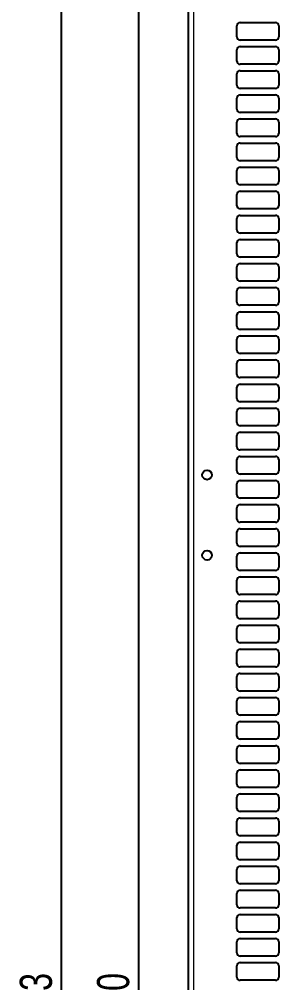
# Model space of a CAD drawing. Header units: millimetres. Extents: x -814 to 1058, y -456 to 1988.
# Drawn here: x -814 to -653, y 790 to 1390 of the extents above; entities that cross this region are included whole.
import ezdxf

# ---------------------------------------------------------------- set-up
doc = ezdxf.new("R2010")
doc.units = ezdxf.units.MM
doc.layers.add('FORMAT', color=7, linetype='Continuous')
doc.styles.add('SLDTEXTSTYLE0', font='TXT', dxfattribs={"width": 0.75})
doc.dimstyles.new('SLDDIMSTYLE0', dxfattribs={"dimtxt": 20, "dimasz": 10, "dimexe": 0, "dimexo": 0.0625, "dimgap": 5, "dimtad": 2, "dimdec": 1, "dimrnd": 1e-09, "dimzin": 12, "dimdsep": 46, "dimtxsty": 'SLDTEXTSTYLE0', "dimsah": 1, "dimcen": 0.09, "dimadec": 0, "dimazin": 3, "dimtfac": 1, "dimtofl": 0, "dimtmove": 0, "dimatfit": 3, "dimfxl": 0, "dimfrac": 2, "dimtolj": 1, "dimtzin": 12, "dimarcsym": 0})

# ---------------------------------------------------------------- blocks, each defined once
blk = doc.blocks.new('_D')
at = {"layer": 'FORMAT'}
for p, q in [((-680.43, 1822.56), (-789.07, 1822.56)), ((-788.07, 1822.56), (-788.07, -260.46)), ((-680.43, -260.46), (-789.07, -260.46))]:
    blk.add_line(p, q, dxfattribs=at)
for points in [[(-788.07, 1822.56), (-789.61, 1812.56), (-786.53, 1812.56)], [(-788.07, -260.46), (-786.53, -250.46), (-789.61, -250.46)]]:
    blk.add_solid(points, dxfattribs=at)
at = {"layer": 'FORMAT', "insert": (-813.85, 751.49), "char_height": 20, "attachment_point": 1, "rotation": 90, "style": 'SLDTEXTSTYLE0'}
blk.add_mtext('2083', dxfattribs=at)
blk = doc.blocks.new('_D_5')
at = {"layer": 'FORMAT'}
for p, q in [((-693.93, 1806.05), (-741.07, 1806.05)), ((-740.07, 1806.05), (-740.07, -243.95)), ((-693.93, -243.95), (-741.07, -243.95))]:
    blk.add_line(p, q, dxfattribs=at)
for points in [[(-740.07, 1806.05), (-741.61, 1796.05), (-738.53, 1796.05)], [(-740.07, -243.95), (-738.53, -233.95), (-741.61, -233.95)]]:
    blk.add_solid(points, dxfattribs=at)
at = {"layer": 'FORMAT', "insert": (-765.85, 751.49), "char_height": 20, "attachment_point": 1, "rotation": 90, "style": 'SLDTEXTSTYLE0'}
blk.add_mtext('2050', dxfattribs=at)

msp = doc.modelspace()

# ---------------------------------------------------------------- linework, layer by layer
at = {"color": 7, "linetype": 'Continuous', "lineweight": 25}
for p, q in [((-708.92, -260.45), (-708.92, 1822.55)), ((-678.92, 1378.55), (-678.92, 1385.55)), ((-676.92, 1387.55), (-654.92, 1387.55)), ((-652.92, 1385.55), (-652.92, 1378.55)), ((-654.92, 1376.55), (-676.92, 1376.55)), ((-678.92, 1363.55), (-678.92, 1370.55)), ((-676.92, 1372.55), (-654.92, 1372.55)), ((-652.92, 1370.55), (-652.92, 1363.55)), ((-654.92, 1361.55), (-676.92, 1361.55)), ((-678.92, 1348.55), (-678.92, 1355.55)), ((-676.92, 1357.55), (-654.92, 1357.55)), ((-652.92, 1355.55), (-652.92, 1348.55)), ((-654.92, 1346.55), (-676.92, 1346.55)), ((-678.92, 1333.55), (-678.92, 1340.55)), ((-676.92, 1342.55), (-654.92, 1342.55)), ((-652.92, 1340.55), (-652.92, 1333.55)), ((-654.92, 1331.55), (-676.92, 1331.55)), ((-678.92, 1318.55), (-678.92, 1325.55)), ((-676.92, 1327.55), (-654.92, 1327.55)), ((-652.92, 1325.55), (-652.92, 1318.55)), ((-654.92, 1316.55), (-676.92, 1316.55)), ((-678.92, 1303.55), (-678.92, 1310.55)), ((-676.92, 1312.55), (-654.92, 1312.55)), ((-652.92, 1310.55), (-652.92, 1303.55)), ((-654.92, 1301.55), (-676.92, 1301.55)), ((-678.92, 1288.55), (-678.92, 1295.55)), ((-676.92, 1297.55), (-654.92, 1297.55)), ((-652.92, 1295.55), (-652.92, 1288.55)), ((-654.92, 1286.55), (-676.92, 1286.55)), ((-678.92, 1273.55), (-678.92, 1280.55)), ((-676.92, 1282.55), (-654.92, 1282.55)), ((-652.92, 1280.55), (-652.92, 1273.55)), ((-654.92, 1271.55), (-676.92, 1271.55)), ((-678.92, 1258.55), (-678.92, 1265.55)), ((-676.92, 1267.55), (-654.92, 1267.55)), ((-652.92, 1265.55), (-652.92, 1258.55)), ((-654.92, 1256.55), (-676.92, 1256.55)), ((-678.92, 1243.55), (-678.92, 1250.55)), ((-676.92, 1252.55), (-654.92, 1252.55)), ((-652.92, 1250.55), (-652.92, 1243.55)), ((-654.92, 1241.55), (-676.92, 1241.55)), ((-678.92, 1228.55), (-678.92, 1235.55)), ((-676.92, 1237.55), (-654.92, 1237.55)), ((-652.92, 1235.55), (-652.92, 1228.55)), ((-654.92, 1226.55), (-676.92, 1226.55)), ((-678.92, 1213.55), (-678.92, 1220.55)), ((-676.92, 1222.55), (-654.92, 1222.55)), ((-652.92, 1220.55), (-652.92, 1213.55)), ((-654.92, 1211.55), (-676.92, 1211.55)), ((-678.92, 1198.55), (-678.92, 1205.55)), ((-676.92, 1207.55), (-654.92, 1207.55)), ((-652.92, 1205.55), (-652.92, 1198.55)), ((-654.92, 1196.55), (-676.92, 1196.55)), ((-678.92, 1183.55), (-678.92, 1190.55)), ((-676.92, 1192.55), (-654.92, 1192.55)), ((-652.92, 1190.55), (-652.92, 1183.55)), ((-654.92, 1181.55), (-676.92, 1181.55)), ((-678.92, 1168.55), (-678.92, 1175.55)), ((-676.92, 1177.55), (-654.92, 1177.55)), ((-652.92, 1175.55), (-652.92, 1168.55)), ((-654.92, 1166.55), (-676.92, 1166.55)), ((-678.92, 1153.55), (-678.92, 1160.55)), ((-676.92, 1162.55), (-654.92, 1162.55)), ((-652.92, 1160.55), (-652.92, 1153.55)), ((-654.92, 1151.55), (-676.92, 1151.55)), ((-678.92, 1138.55), (-678.92, 1145.55)), ((-676.92, 1147.55), (-654.92, 1147.55)), ((-652.92, 1145.55), (-652.92, 1138.55)), ((-654.92, 1136.55), (-676.92, 1136.55)), ((-678.92, 1123.55), (-678.92, 1130.55)), ((-676.92, 1132.55), (-654.92, 1132.55)), ((-652.92, 1130.55), (-652.92, 1123.55)), ((-654.92, 1121.55), (-676.92, 1121.55)), ((-678.92, 1108.55), (-678.92, 1115.55)), ((-676.92, 1117.55), (-654.92, 1117.55)), ((-652.92, 1115.55), (-652.92, 1108.55)), ((-654.92, 1106.55), (-676.92, 1106.55)), ((-678.92, 1093.55), (-678.92, 1100.55)), ((-676.92, 1102.55), (-654.92, 1102.55)), ((-652.92, 1100.55), (-652.92, 1093.55)), ((-654.92, 1091.55), (-676.92, 1091.55)), ((-678.92, 1078.55), (-678.92, 1085.55)), ((-676.92, 1087.55), (-654.92, 1087.55)), ((-652.92, 1085.55), (-652.92, 1078.55)), ((-654.92, 1076.55), (-676.92, 1076.55)), ((-678.92, 1063.55), (-678.92, 1070.55)), ((-676.92, 1072.55), (-654.92, 1072.55)), ((-652.92, 1070.55), (-652.92, 1063.55)), ((-654.92, 1061.55), (-676.92, 1061.55)), ((-678.92, 1048.55), (-678.92, 1055.55)), ((-676.92, 1057.55), (-654.92, 1057.55)), ((-652.92, 1055.55), (-652.92, 1048.55)), ((-654.92, 1046.55), (-676.92, 1046.55)), ((-678.92, 1033.55), (-678.92, 1040.55)), ((-676.92, 1042.55), (-654.92, 1042.55)), ((-652.92, 1040.55), (-652.92, 1033.55)), ((-654.92, 1031.55), (-676.92, 1031.55)), ((-678.92, 1018.55), (-678.92, 1025.55)), ((-676.92, 1027.55), (-654.92, 1027.55)), ((-652.92, 1025.55), (-652.92, 1018.55)), ((-654.92, 1016.55), (-676.92, 1016.55)), ((-678.92, 1003.55), (-678.92, 1010.55)), ((-676.92, 1012.55), (-654.92, 1012.55)), ((-652.92, 1010.55), (-652.92, 1003.55)), ((-654.92, 1001.55), (-676.92, 1001.55)), ((-678.92, 988.55), (-678.92, 995.55)), ((-676.92, 997.55), (-654.92, 997.55)), ((-652.92, 995.55), (-652.92, 988.55)), ((-654.92, 986.55), (-676.92, 986.55)), ((-678.92, 973.55), (-678.92, 980.55)), ((-676.92, 982.55), (-654.92, 982.55)), ((-652.92, 980.55), (-652.92, 973.55)), ((-654.92, 971.55), (-676.92, 971.55)), ((-678.92, 958.55), (-678.92, 965.55)), ((-676.92, 967.55), (-654.92, 967.55)), ((-652.92, 965.55), (-652.92, 958.55)), ((-654.92, 956.55), (-676.92, 956.55)), ((-678.92, 943.55), (-678.92, 950.55)), ((-676.92, 952.55), (-654.92, 952.55)), ((-652.92, 950.55), (-652.92, 943.55)), ((-654.92, 941.55), (-676.92, 941.55)), ((-678.92, 928.55), (-678.92, 935.55)), ((-676.92, 937.55), (-654.92, 937.55)), ((-652.92, 935.55), (-652.92, 928.55)), ((-654.92, 926.55), (-676.92, 926.55)), ((-678.92, 913.55), (-678.92, 920.55)), ((-676.92, 922.55), (-654.92, 922.55)), ((-652.92, 920.55), (-652.92, 913.55)), ((-654.92, 911.55), (-676.92, 911.55)), ((-678.92, 898.55), (-678.92, 905.55)), ((-676.92, 907.55), (-654.92, 907.55)), ((-652.92, 905.55), (-652.92, 898.55)), ((-654.92, 896.55), (-676.92, 896.55)), ((-678.92, 883.55), (-678.92, 890.55)), ((-676.92, 892.55), (-654.92, 892.55)), ((-652.92, 890.55), (-652.92, 883.55)), ((-654.92, 881.55), (-676.92, 881.55)), ((-678.92, 868.55), (-678.92, 875.55)), ((-676.92, 877.55), (-654.92, 877.55)), ((-652.92, 875.55), (-652.92, 868.55)), ((-654.92, 866.55), (-676.92, 866.55)), ((-678.92, 853.55), (-678.92, 860.55)), ((-676.92, 862.55), (-654.92, 862.55)), ((-652.92, 860.55), (-652.92, 853.55)), ((-654.92, 851.55), (-676.92, 851.55)), ((-678.92, 838.55), (-678.92, 845.55)), ((-676.92, 847.55), (-654.92, 847.55)), ((-652.92, 845.55), (-652.92, 838.55)), ((-654.92, 836.55), (-676.92, 836.55)), ((-678.92, 823.55), (-678.92, 830.55)), ((-676.92, 832.55), (-654.92, 832.55)), ((-652.92, 830.55), (-652.92, 823.55)), ((-654.92, 821.55), (-676.92, 821.55)), ((-678.92, 808.55), (-678.92, 815.55)), ((-676.92, 817.55), (-654.92, 817.55)), ((-652.92, 815.55), (-652.92, 808.55)), ((-654.92, 806.55), (-676.92, 806.55)), ((-678.92, 793.55), (-678.92, 800.55)), ((-676.92, 802.55), (-654.92, 802.55)), ((-652.92, 800.55), (-652.92, 793.55)), ((-654.92, 791.55), (-676.92, 791.55))]:
    msp.add_line(p, q, dxfattribs=at)
at = {"color": 8, "linetype": 'Continuous', "lineweight": 18}
msp.add_line((-705.82, 1822.55), (-705.82, -260.45), dxfattribs=at)
at = {"color": 7, "linetype": 'Continuous', "lineweight": 25}
for centre in [(-697.42, 1106.05), (-697.42, 1056.05)]:
    msp.add_circle(centre, 3, dxfattribs=at)
for centre, start, end in [((-676.92, 1385.55), 90, 180), ((-654.92, 1385.55), 0, 90), ((-676.92, 1378.55), 180, 270), ((-654.92, 1378.55), 270, 360), ((-676.92, 1370.55), 90, 180), ((-654.92, 1370.55), 0, 90), ((-676.92, 1363.55), 180, 270), ((-654.92, 1363.55), 270, 360), ((-676.92, 1355.55), 90, 180), ((-654.92, 1355.55), 0, 90), ((-676.92, 1348.55), 180, 270), ((-654.92, 1348.55), 270, 360), ((-676.92, 1340.55), 90, 180), ((-654.92, 1340.55), 0, 90), ((-676.92, 1333.55), 180, 270), ((-654.92, 1333.55), 270, 360), ((-676.92, 1325.55), 90, 180), ((-654.92, 1325.55), 0, 90), ((-676.92, 1318.55), 180, 270), ((-654.92, 1318.55), 270, 360), ((-676.92, 1310.55), 90, 180), ((-654.92, 1310.55), 0, 90), ((-676.92, 1303.55), 180, 270), ((-654.92, 1303.55), 270, 360), ((-676.92, 1295.55), 90, 180), ((-654.92, 1295.55), 0, 90), ((-676.92, 1288.55), 180, 270), ((-654.92, 1288.55), 270, 360), ((-676.92, 1280.55), 90, 180), ((-654.92, 1280.55), 0, 90), ((-676.92, 1273.55), 180, 270), ((-654.92, 1273.55), 270, 0), ((-676.92, 1265.55), 90, 180), ((-654.92, 1265.55), 0, 90), ((-676.92, 1258.55), 180, 270), ((-654.92, 1258.55), 270, 360), ((-676.92, 1250.55), 90, 180), ((-654.92, 1250.55), 0, 90), ((-676.92, 1243.55), 180, 270), ((-654.92, 1243.55), 270, 0), ((-676.92, 1235.55), 90, 180), ((-654.92, 1235.55), 0, 90), ((-676.92, 1228.55), 180, 270), ((-654.92, 1228.55), 270, 0), ((-676.92, 1220.55), 90, 180), ((-654.92, 1220.55), 0, 90), ((-676.92, 1213.55), 180, 270), ((-654.92, 1213.55), 270, 360), ((-676.92, 1205.55), 90, 180), ((-654.92, 1205.55), 0, 90), ((-676.92, 1198.55), 180, 270), ((-654.92, 1198.55), 270, 360), ((-676.92, 1190.55), 90, 180), ((-654.92, 1190.55), 0, 90), ((-676.92, 1183.55), 180, 270), ((-654.92, 1183.55), 270, 0), ((-676.92, 1175.55), 90, 180), ((-654.92, 1175.55), 0, 90), ((-676.92, 1168.55), 180, 270), ((-654.92, 1168.55), 270, 0), ((-676.92, 1160.55), 90, 180), ((-654.92, 1160.55), 0, 90), ((-676.92, 1153.55), 180, 270), ((-654.92, 1153.55), 270, 360), ((-676.92, 1145.55), 90, 180), ((-654.92, 1145.55), 0, 90), ((-676.92, 1138.55), 180, 270), ((-654.92, 1138.55), 270, 360), ((-676.92, 1130.55), 90, 180), ((-654.92, 1130.55), 0, 90), ((-676.92, 1123.55), 180, 270), ((-654.92, 1123.55), 270, 0), ((-676.92, 1115.55), 90, 180), ((-654.92, 1115.55), 0, 90), ((-676.92, 1108.55), 180, 270), ((-654.92, 1108.55), 270, 0), ((-676.92, 1100.55), 90, 180), ((-654.92, 1100.55), 0, 90), ((-676.92, 1093.55), 180, 270), ((-654.92, 1093.55), 270, 360), ((-676.92, 1085.55), 90, 180), ((-654.92, 1085.55), 0, 90), ((-676.92, 1078.55), 180, 270), ((-654.92, 1078.55), 270, 0), ((-676.92, 1070.55), 90, 180), ((-654.92, 1070.55), 0, 90), ((-676.92, 1063.55), 180, 270), ((-654.92, 1063.55), 270, 0), ((-676.92, 1055.55), 90, 180), ((-654.92, 1055.55), 0, 90), ((-676.92, 1048.55), 180, 270), ((-654.92, 1048.55), 270, 360), ((-676.92, 1040.55), 90, 180), ((-654.92, 1040.55), 0, 90), ((-676.92, 1033.55), 180, 270), ((-654.92, 1033.55), 270, 360), ((-676.92, 1025.55), 90, 180), ((-654.92, 1025.55), 0, 90), ((-676.92, 1018.55), 180, 270), ((-654.92, 1018.55), 270, 0), ((-676.92, 1010.55), 90, 180), ((-654.92, 1010.55), 0, 90), ((-676.92, 1003.55), 180, 270), ((-654.92, 1003.55), 270, 0), ((-676.92, 995.55), 90, 180), ((-654.92, 995.55), 0, 90), ((-676.92, 988.55), 180, 270), ((-654.92, 988.55), 270, 360), ((-676.92, 980.55), 90, 180), ((-654.92, 980.55), 0, 90), ((-676.92, 973.55), 180, 270), ((-654.92, 973.55), 270, 360), ((-676.92, 965.55), 90, 180), ((-654.92, 965.55), 0, 90), ((-676.92, 958.55), 180, 270), ((-654.92, 958.55), 270, 360), ((-676.92, 950.55), 90, 180), ((-654.92, 950.55), 0, 90), ((-676.92, 943.55), 180, 270), ((-654.92, 943.55), 270, 360), ((-676.92, 935.55), 90, 180), ((-654.92, 935.55), 0, 90), ((-676.92, 928.55), 180, 270), ((-654.92, 928.55), 270, 360), ((-676.92, 920.55), 90, 180), ((-654.92, 920.55), 0, 90), ((-676.92, 913.55), 180, 270), ((-654.92, 913.55), 270, 360), ((-676.92, 905.55), 90, 180), ((-654.92, 905.55), 0, 90), ((-676.92, 898.55), 180, 270), ((-654.92, 898.55), 270, 360), ((-676.92, 890.55), 90, 180), ((-654.92, 890.55), 0, 90), ((-676.92, 883.55), 180, 270), ((-654.92, 883.55), 270, 360), ((-676.92, 875.55), 90, 180), ((-654.92, 875.55), 0, 90), ((-676.92, 868.55), 180, 270), ((-654.92, 868.55), 270, 360), ((-676.92, 860.55), 90, 180), ((-654.92, 860.55), 0, 90), ((-676.92, 853.55), 180, 270), ((-654.92, 853.55), 270, 360), ((-676.92, 845.55), 90, 180), ((-654.92, 845.55), 0, 90), ((-676.92, 838.55), 180, 270), ((-654.92, 838.55), 270, 360), ((-676.92, 830.55), 90, 180), ((-654.92, 830.55), 0, 90), ((-676.92, 823.55), 180, 270), ((-654.92, 823.55), 270, 360), ((-676.92, 815.55), 90, 180), ((-654.92, 815.55), 0, 90), ((-676.92, 808.55), 180, 270), ((-654.92, 808.55), 270, 360), ((-676.92, 800.55), 90, 180), ((-654.92, 800.55), 0, 90), ((-676.92, 793.55), 180, 270), ((-654.92, 793.55), 270, 360)]:
    msp.add_arc(centre, 2, start, end, dxfattribs=at)

# ---------------------------------------------------------------- dimensions: what is measured, and where the dimension line sits
at = {"layer": 'FORMAT'}
for base, p1, p2, picture, middle in [((-788.07, -260.46), (-680.42, 1822.56), (-680.42, -260.46), '_D', (-788.07, 781.05)), ((-740.07, -243.95), (-693.92, 1806.05), (-693.92, -243.95), '_D_5', (-740.07, 781.05))]:
    dim = msp.add_linear_dim(base=base, p1=p1, p2=p2, angle=90, dimstyle='SLDDIMSTYLE0', dxfattribs=at)
    dim.commit()
    dim.dimension.update_dxf_attribs({"geometry": picture, "text_midpoint": middle, "dimtype": 160})

doc.saveas('drawing.dxf')
